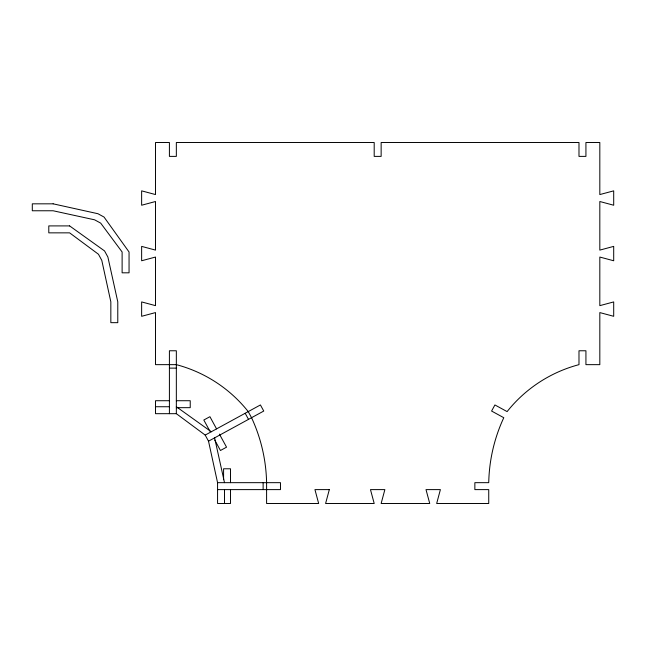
<?xml version="1.0" encoding="UTF-8"?>
<svg xmlns="http://www.w3.org/2000/svg" width="646" height="646" viewBox="0 0 646 646"><rect width="100%" height="100%" fill="white"/><g stroke="black" fill="none" stroke-linecap="round" stroke-linejoin="round"><path stroke-width="0.97" d="M169.405 400.722L155.516 400.722L155.516 413.682L176.342 413.682L205.194 435.089L260.419 404.953L263.746 411.05L208.521 441.186L217.565 482.667L217.565 503.492L230.517 503.492L230.517 489.611M169.405 368.123L176.342 368.123M176.342 400.722L190.231 400.722L190.231 407.666L176.342 407.666M155.516 406.738L169.405 406.738M217.565 482.667L280.477 482.667L280.477 489.611L217.565 489.611M176.342 406.738L211.29 431.762M245.181 413.27L248.508 419.367M216.563 428.887L209.918 416.694L203.821 420.021L209.998 431.342M219.414 434.112L226.544 447.169L220.447 450.496L214.747 440.047M205.194 435.089L208.521 441.186M214.609 437.859L224.509 482.667M263.124 482.667L263.124 489.611M230.517 482.667L230.517 468.786L223.581 468.786L223.581 479.695M224.509 489.611L224.509 503.492M176.342 413.682L176.342 350.77L169.405 350.77L169.405 413.682M329.323 489.611L325.6 503.492L374.195 503.492L370.473 489.611L384.863 489.611L381.14 503.492L429.735 503.492L426.013 489.611L440.394 489.611L436.672 503.492L488.739 503.492L488.739 489.611L474.858 489.611L474.858 482.667L488.739 482.667A161.88 161.88 0 0 1 503.783 417.704L491.59 411.05L494.917 404.953L507.102 411.607A136.209 136.209 0 0 1 578.986 364.651L578.986 350.77L585.93 350.77L585.93 364.651L599.819 364.651L599.819 312.583L613.7 316.306L613.7 301.924L599.819 305.647L599.819 257.051L613.7 260.766L613.7 246.384L599.819 250.107L599.819 201.512L613.7 205.234L613.7 190.853L599.819 194.567L599.819 142.508L585.93 142.508L585.93 156.389L578.986 156.389L578.986 142.508L381.14 142.508L381.14 156.389L374.195 156.389L374.195 142.508L176.342 142.508L176.342 156.389L169.405 156.389L169.405 142.508L155.516 142.508L155.516 194.567L141.636 190.853L141.636 205.234L155.516 201.512L155.516 250.107L141.636 246.384L141.636 260.766L155.516 257.051L155.516 305.647L141.636 301.924L141.636 316.306L155.516 312.583L155.516 364.651L176.342 364.651A136.209 136.209 0 0 1 248.234 411.607L251.552 417.704A161.88 161.88 0 0 1 266.596 482.667L266.596 503.492L318.656 503.492L314.941 489.611L329.323 489.611M53.125 203.829L32.3 203.829L32.3 210.766L53.125 210.766L94.615 219.818L100.703 223.145L122.118 251.988L122.118 272.814L129.055 272.814L129.055 251.988L104.03 217.048L97.934 213.721L53.125 203.829M69.615 225.906L48.789 225.906L48.789 232.851L69.615 232.851L98.467 254.258L101.785 260.354L110.837 301.835L110.837 322.669L117.782 322.669L117.782 301.835L107.882 257.027L104.555 250.931L69.615 225.906"/></g></svg>
